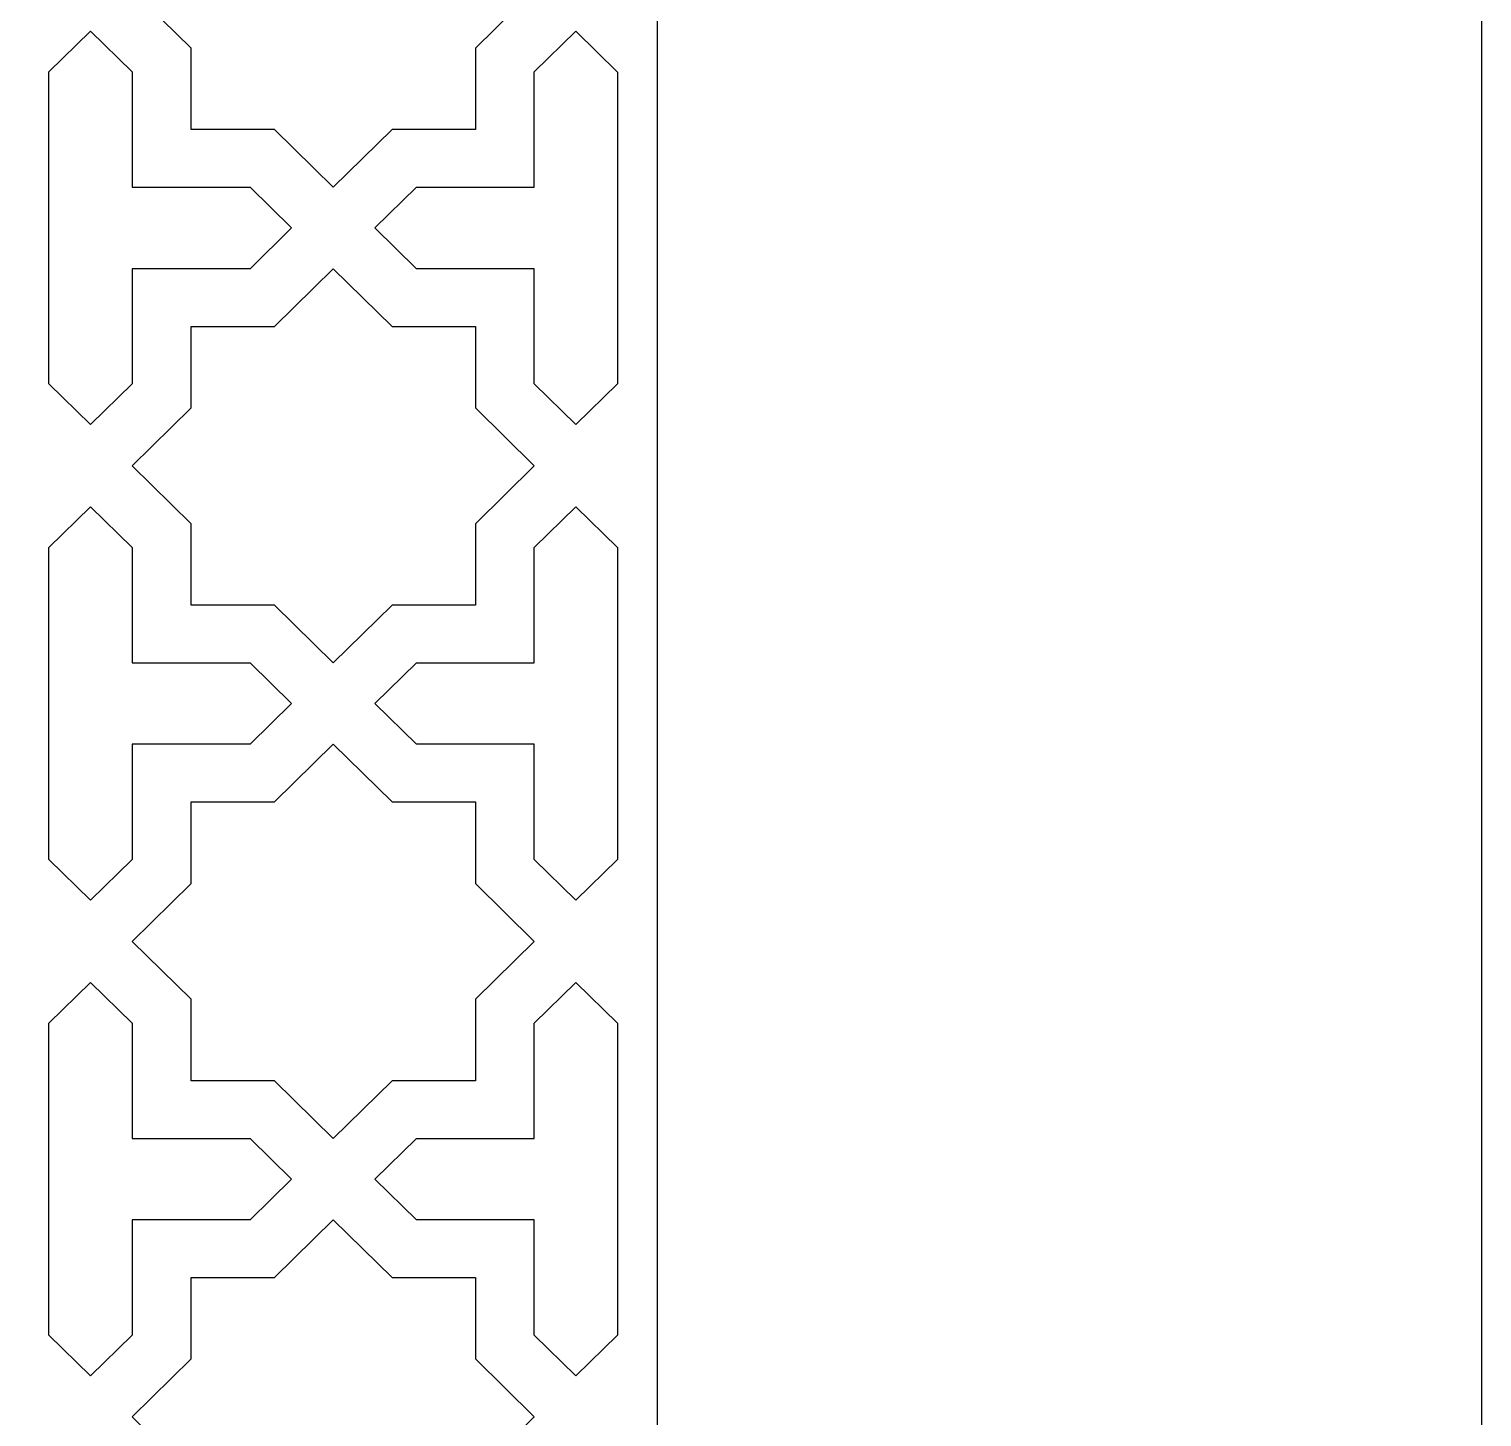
# Model space of a CAD drawing. Extents: x 3770 to 4770, y -395 to 1605.
# Drawn here: x 4514.3 to 4769.8, y 145.1 to 389.2 of the extents above; entities that cross this region are included whole.
import ezdxf

# ---------------------------------------------------------------- set-up
doc = ezdxf.new("R2010")
doc.units = 0
doc.layers.add('LAYER_1', color=18, linetype='CONTINUOUS')
doc.layers.add('LAYER_2', color=5, linetype='CONTINUOUS')

msp = doc.modelspace()

# ---------------------------------------------------------------- linework, layer by layer
at = {"layer": 'LAYER_1'}
for points in [[(4769.78, -394.83), (4769.78, 1605.17), (3769.78, 1605.17), (3769.78, -394.83)], [(4532.42, 396.03), (4542.78, 406.23), (4542.78, 420.55), (4557.42, 420.55), (4567.78, 430.68), (4578.13, 420.55), (4592.78, 420.55), (4592.78, 406.23), (4603.13, 396.03), (4592.78, 385.84), (4592.78, 371.51), (4578.13, 371.51), (4567.78, 361.38), (4557.42, 371.51), (4542.78, 371.51), (4542.78, 385.84)], [(4517.78, 354.21), (4517.78, 361.38), (4517.78, 361.38), (4517.78, 381.64), (4525.1, 388.8), (4525.1, 388.8), (4525.1, 388.8), (4532.42, 381.64), (4532.42, 361.38), (4553.13, 361.38), (4560.45, 354.21), (4553.13, 347.04), (4532.42, 347.04), (4532.42, 326.78), (4525.1, 319.62), (4525.1, 319.62), (4525.1, 319.62), (4517.78, 326.78), (4517.78, 347.04), (4517.78, 347.04)], [(4575.1, 354.21), (4575.1, 354.21), (4582.42, 361.38), (4603.13, 361.38), (4603.13, 381.64), (4610.45, 388.8), (4617.78, 381.63), (4617.78, 354.21), (4617.78, 326.79), (4610.45, 319.62), (4603.13, 326.78), (4603.13, 347.04), (4582.42, 347.04), (4575.1, 354.21)], [(4532.42, 312.39), (4542.78, 322.59), (4542.78, 336.91), (4557.42, 336.91), (4567.78, 347.04), (4578.13, 336.91), (4592.78, 336.91), (4592.78, 322.59), (4603.13, 312.39), (4592.78, 302.2), (4592.78, 287.87), (4578.13, 287.87), (4567.78, 277.74), (4557.42, 287.87), (4542.78, 287.87), (4542.78, 302.2)], [(4517.78, 270.57), (4517.78, 277.74), (4517.78, 277.74), (4517.78, 298), (4525.1, 305.16), (4525.1, 305.16), (4525.1, 305.16), (4532.42, 298), (4532.42, 277.74), (4553.13, 277.74), (4560.45, 270.57), (4553.13, 263.41), (4532.42, 263.41), (4532.42, 243.14), (4525.1, 235.98), (4525.1, 235.98), (4525.1, 235.98), (4517.78, 243.14), (4517.78, 263.41), (4517.78, 263.41)], [(4575.1, 270.57), (4575.1, 270.57), (4582.42, 277.74), (4603.13, 277.74), (4603.13, 298), (4610.45, 305.16), (4617.78, 297.99), (4617.78, 270.57), (4617.78, 243.15), (4610.45, 235.98), (4603.13, 243.14), (4603.13, 263.41), (4582.42, 263.41), (4575.1, 270.57)], [(4532.42, 228.75), (4542.78, 238.95), (4542.78, 253.27), (4557.42, 253.27), (4567.78, 263.41), (4578.13, 253.27), (4592.78, 253.27), (4592.78, 238.95), (4603.13, 228.75), (4592.78, 218.56), (4592.78, 204.23), (4578.13, 204.23), (4567.78, 194.1), (4557.42, 204.23), (4542.78, 204.23), (4542.78, 218.56)], [(4517.78, 186.93), (4517.78, 194.1), (4517.78, 194.1), (4517.78, 214.36), (4525.1, 221.52), (4525.1, 221.52), (4525.1, 221.52), (4532.42, 214.36), (4532.42, 194.1), (4553.13, 194.1), (4560.45, 186.93), (4553.13, 179.77), (4532.42, 179.77), (4532.42, 159.5), (4525.1, 152.34), (4525.1, 152.34), (4525.1, 152.34), (4517.78, 159.5), (4517.78, 179.77), (4517.78, 179.77)], [(4575.1, 186.93), (4575.1, 186.93), (4582.42, 194.1), (4603.13, 194.1), (4603.13, 214.36), (4610.45, 221.52), (4617.78, 214.35), (4617.78, 186.93), (4617.78, 159.51), (4610.45, 152.34), (4603.13, 159.5), (4603.13, 179.77), (4582.42, 179.77), (4575.1, 186.93)], [(4532.42, 145.11), (4542.78, 155.31), (4542.78, 169.64), (4557.42, 169.64), (4567.78, 179.77), (4578.13, 169.64), (4592.78, 169.64), (4592.78, 155.31), (4603.13, 145.11), (4592.78, 134.92), (4592.78, 120.59), (4578.13, 120.59), (4567.78, 110.46), (4557.42, 120.59), (4542.78, 120.59), (4542.78, 134.92)]]:
    msp.add_lwpolyline(points, close=True, dxfattribs=at)
at = {"layer": 'LAYER_2'}
msp.add_lwpolyline([(3914.78, -249.83), (4624.78, -249.83), (4624.78, 1460.17), (3914.78, 1460.17)], close=True, dxfattribs=at)

doc.saveas('drawing.dxf')
